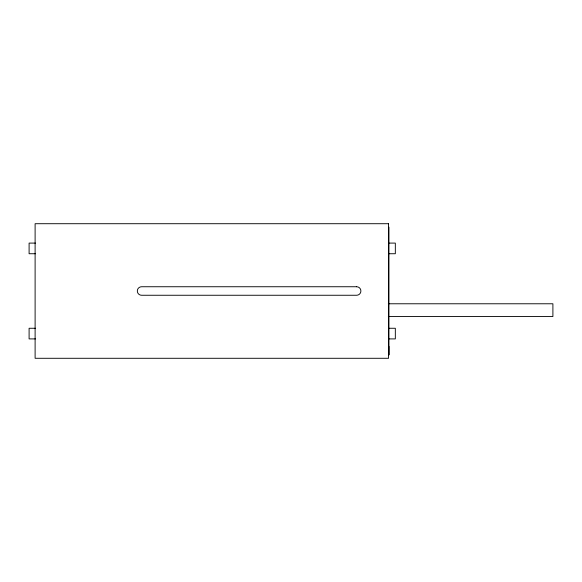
<?xml version="1.0" encoding="UTF-8"?>
<svg xmlns="http://www.w3.org/2000/svg" width="582" height="582" viewBox="0 0 582 582"><rect width="100%" height="100%" fill="white"/><g stroke="black" fill="none" stroke-linecap="round" stroke-linejoin="round"><path stroke-width="0.87" d="M388.943 346.363L388.943 354.875L388.943 227.126M35.487 243.094L29.1 243.094L29.1 253.737L35.487 253.737M388.943 243.094L395.331 243.094L395.331 253.737L388.943 253.737M388.318 303.775L552.9 303.775L552.9 316.55L388.318 316.55M35.487 328.263L29.1 328.263L29.1 338.906L35.487 338.906M388.943 328.263L395.331 328.263L395.331 338.906L388.943 338.906M388.565 223.714L35.109 223.714L35.109 358.286L388.565 358.286L388.565 223.714M356.628 286.744L141.572 286.744A4.256 4.256 0 0 0 137.316 291A4.256 4.256 0 0 0 141.572 295.256L356.628 295.256A4.256 4.256 0 0 0 360.891 291A4.256 4.256 0 0 0 356.628 286.744"/></g></svg>
